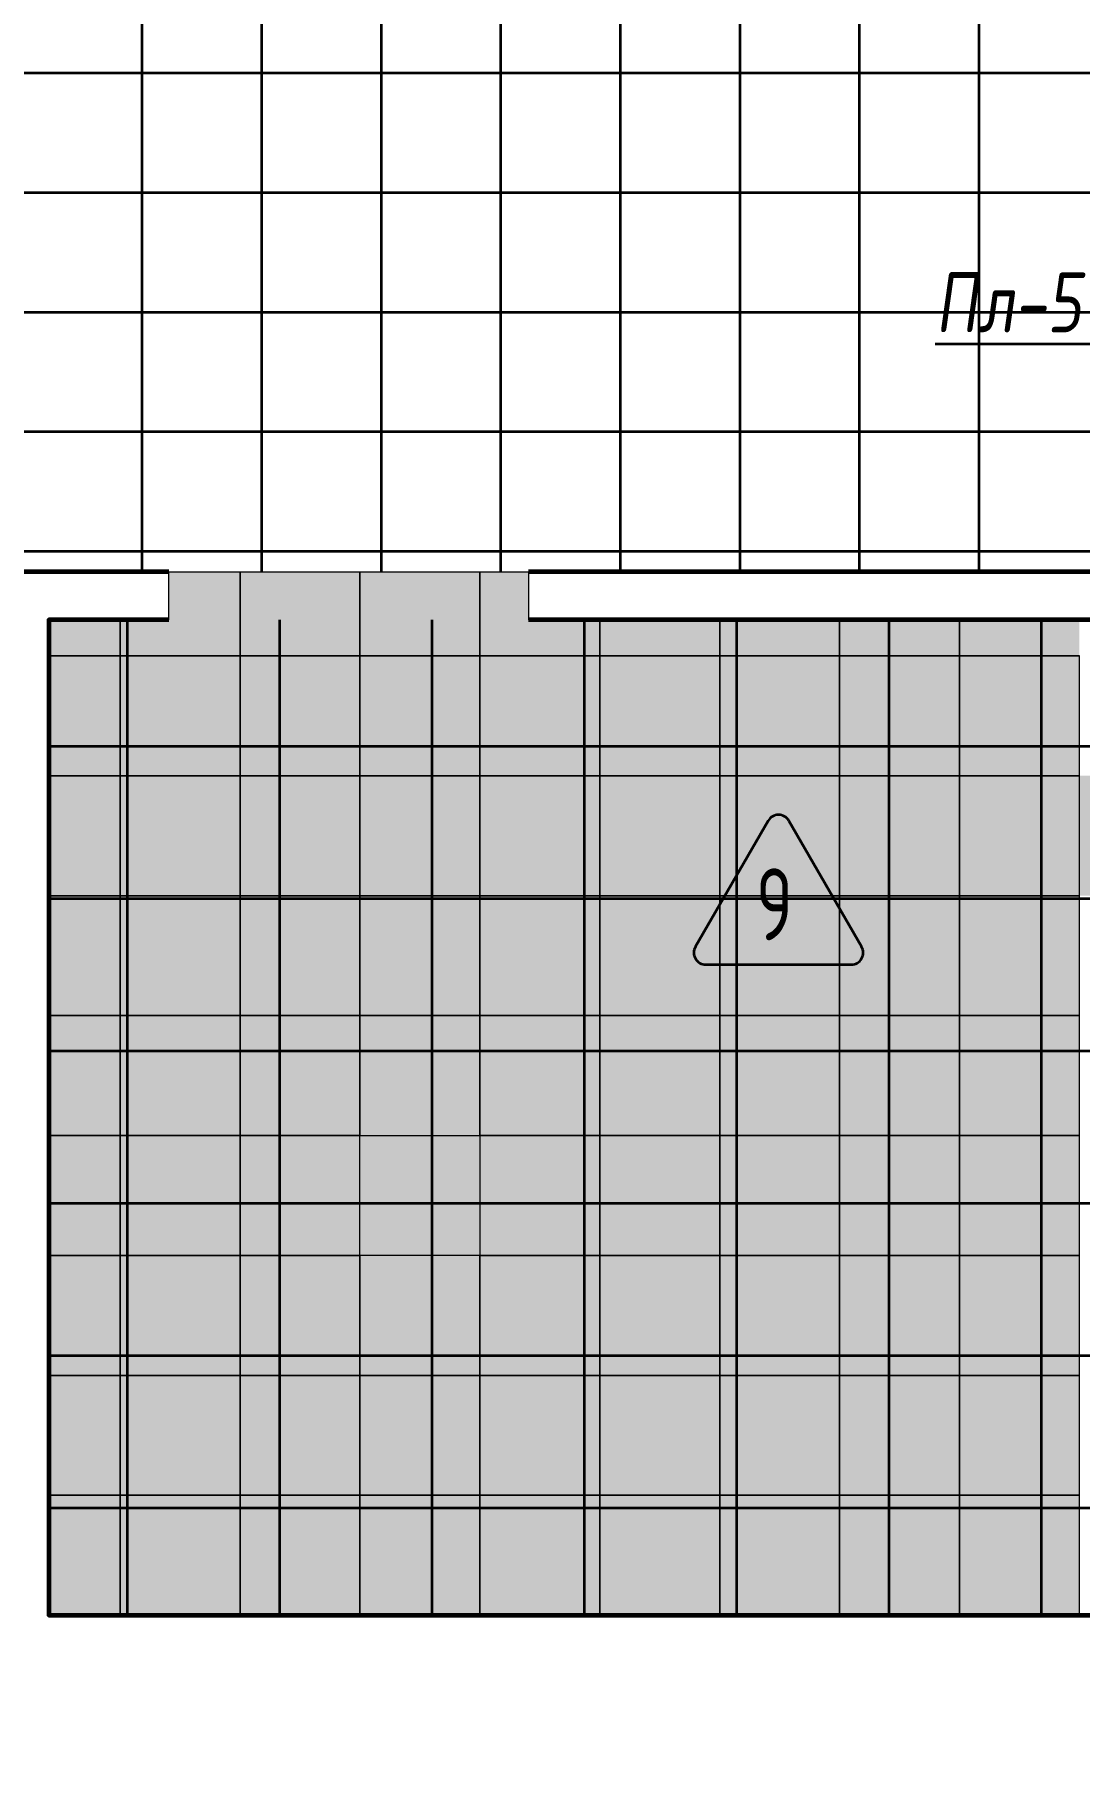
# Model space of a CAD drawing. Header units: millimetres. Extents: x -510890 to 418982, y -118257 to 141350.
# Drawn here: x 100751 to 105107, y -60263 to -53055 of the extents above; entities that cross this region are included whole.
import ezdxf
from ezdxf import colors
from ezdxf.entities.mleader import LeaderData, LeaderLine
from ezdxf.enums import TextEntityAlignment as Align
from ezdxf.math import Vec2, Vec3

# ---------------------------------------------------------------- set-up
doc = ezdxf.new("R2010")
doc.units = ezdxf.units.MM
doc.layers.add('АР_Площадь контур', color=220, linetype='Continuous', lineweight=35, plot=False)
doc.styles.add('ISOCPEUR', font='isocpeur.ttf', dxfattribs={"height": 800})
doc.styles.add('Архитект', font='isocpeur.ttf', dxfattribs={"width": 0.8, "oblique": 8})

msp = doc.modelspace()

# ---------------------------------------------------------------- hatches: boundary and pattern name
at = {"layer": 'АР_Площадь контур', "true_color": 0x000000, "transparency": 33554687}
h = msp.add_hatch(dxfattribs=at)
h.set_pattern_fill('ANSI37', color=18, scale=157, angle=45, style=0)
h.set_pattern_definition([(90, (2999.9, -126491.3), (-498.475, 0), []), (180, (2999.9, -126491.3), (-6e-14, -498.475), [])])
h.paths.add_polyline_path([(83535.1, -51325.6), (83534.8, -47911), (107140, -47911), (107139.6, -51325.6), (101482.4, -51325.6), (101482.4, -51625.6), (103757.4, -51625.6), (103757.4, -52346.8), (108607.4, -52346.8), (108607.4, -55295.6), (82192.4, -55295.6), (82192.4, -52346.8), (86997.4, -52346.8), (86997.4, -51625.6), (92889.4, -51625.6), (92889.4, -51325.6)])
h.paths.add_polyline_path([(96409.4, -51625.6), (96409.4, -51325.6), (94389.4, -51325.6), (94389.4, -51625.6)], flags=0)
h.paths.add_polyline_path([(97909.4, -51325.6), (97909.4, -51625.6), (99482.4, -51625.6), (99482.4, -51325.6)], flags=0)
at = {"layer": 'АР_Площадь контур', "lineweight": 5, "ltscale": 300, "true_color": 0x828487, "transparency": 33554687}
h = msp.add_hatch(color=252, dxfattribs=at)
h.dxf.hatch_style = 1
h.paths.add_polyline_path([(101310.8, -55495.6), (101107.4, -55495.6), (101107.4, -55645.6), (101607.4, -55645.6), (101607.4, -55295.6), (101310.8, -55295.6)])
at = {"layer": 'АР_Площадь контур', "lineweight": 5, "ltscale": 300, "true_color": 0xb8b9bc, "transparency": 33554687}
h = msp.add_hatch(color=9, dxfattribs=at)
h.dxf.hatch_style = 1
h.paths.add_polyline_path([(102107.4, -55295.6), (101607.4, -55295.6), (101607.4, -55645.6), (102107.4, -55645.6)])
h = msp.add_hatch(color=9, dxfattribs=at)
h.dxf.hatch_style = 1
h.paths.add_polyline_path([(102607.4, -55295.6), (102107.4, -55295.6), (102107.4, -55645.6), (102607.4, -55645.6)])
h = msp.add_hatch(color=9, dxfattribs=at)
h.dxf.hatch_style = 1
h.paths.add_polyline_path([(102810.8, -55295.6), (102607.4, -55295.6), (102607.4, -56145.6), (103107.4, -56145.6), (103107.4, -55495.6), (102810.8, -55495.6)])
at = {"layer": 'АР_Площадь контур', "true_color": 0x000000}
h = msp.add_hatch(dxfattribs=at)
h.set_pattern_fill('ANSI37', color=18, scale=200, angle=45)
h.set_pattern_definition([(90, (25573.3, -123332.5), (-635, 0), []), (180, (25573.3, -123332.5), (0, -635), [])])
h.paths.add_polyline_path([(108607.4, -59645.6), (100810.7, -59645.6), (100810.8, -57726.8), (100810.8, -57726.7), (100810.8, -57626.7), (100810.8, -57626.7), (100810.8, -55495.7), (108607.4, -55495.6)])
at = {"layer": 'АР_Площадь контур', "lineweight": 5, "ltscale": 300, "transparency": 33554687}
h = msp.add_hatch(color=252, dxfattribs=at)
h.dxf.hatch_style = 1
h.paths.add_polyline_path([(100810.8, -55495.6), (100810.8, -56145.6), (101107.4, -56145.6), (101107.4, -55495.6)])
h = msp.add_hatch(color=252, dxfattribs=at)
h.dxf.hatch_style = 1
h.paths.add_polyline_path([(103607.4, -55495.6), (103107.4, -55495.6), (103107.4, -55645.6), (103607.4, -55645.6)])
at = {"layer": 'АР_Площадь контур', "lineweight": 5, "ltscale": 300, "true_color": 0x828487, "transparency": 33554687}
h = msp.add_hatch(color=252, dxfattribs=at)
h.dxf.hatch_style = 1
h.paths.add_polyline_path([(104107.3, -55495.6), (103607.3, -55495.6), (103607.3, -55645.6), (104107.3, -55645.6)])
h = msp.add_hatch(color=252, dxfattribs=at)
h.dxf.hatch_style = 1
h.paths.add_polyline_path([(104607.3, -55495.6), (104107.3, -55495.6), (104107.3, -55645.6), (104607.3, -55645.6)])
h = msp.add_hatch(color=252, dxfattribs=at)
h.dxf.hatch_style = 1
h.paths.add_polyline_path([(104607.4, -55495.6), (104607.3, -55495.6), (104607.3, -55645.6), (105107.3, -55645.6), (105107.3, -55495.6)])
h = msp.add_hatch(color=252, dxfattribs=at)
h.dxf.hatch_style = 1
h.paths.add_polyline_path([(101607.4, -55645.6), (101107.4, -55645.6), (101107.4, -56145.6), (101607.4, -56145.6)])
h = msp.add_hatch(color=252, dxfattribs=at)
h.dxf.hatch_style = 1
h.paths.add_polyline_path([(102107.4, -55645.6), (101607.4, -55645.6), (101607.4, -56145.6), (102107.4, -56145.6)])
h = msp.add_hatch(color=252, dxfattribs=at)
h.dxf.hatch_style = 1
h.paths.add_polyline_path([(102607.4, -55645.6), (102107.4, -55645.6), (102107.4, -56145.6), (102607.4, -56145.6)])
at = {"layer": 'АР_Площадь контур', "lineweight": 5, "ltscale": 300, "transparency": 33554687}
h = msp.add_hatch(color=252, dxfattribs=at)
h.dxf.hatch_style = 1
h.paths.add_polyline_path([(103607.4, -55645.6), (103107.4, -55645.6), (103107.4, -56145.6), (103607.4, -56145.6)])
h = msp.add_hatch(color=252, dxfattribs=at)
h.dxf.hatch_style = 1
h.paths.add_polyline_path([(104107.4, -55645.6), (103607.4, -55645.6), (103607.4, -56145.6), (104107.4, -56145.6)])
h = msp.add_hatch(color=252, dxfattribs=at)
h.dxf.hatch_style = 1
h.paths.add_polyline_path([(104607.4, -55645.6), (104107.4, -55645.6), (104107.4, -56145.6), (104607.4, -56145.6)])
at = {"layer": 'АР_Площадь контур', "lineweight": 5, "ltscale": 300, "true_color": 0x828487, "transparency": 33554687}
h = msp.add_hatch(color=252, dxfattribs=at)
h.dxf.hatch_style = 1
h.paths.add_polyline_path([(105107.3, -55645.6), (104607.3, -55645.6), (104607.3, -56145.6), (105107.3, -56145.6)])
at = {"layer": 'АР_Площадь контур', "lineweight": 5, "ltscale": 300, "transparency": 33554687}
h = msp.add_hatch(color=252, dxfattribs=at)
h.dxf.hatch_style = 1
h.paths.add_polyline_path([(100810.8, -56145.6), (100810.8, -56645.6), (101107.4, -56645.6), (101107.4, -56145.6)])
h = msp.add_hatch(color=252, dxfattribs=at)
h.dxf.hatch_style = 1
h.paths.add_polyline_path([(101607.4, -56145.6), (101107.4, -56145.6), (101107.4, -56645.6), (101607.4, -56645.6)])
h = msp.add_hatch(color=252, dxfattribs=at)
h.dxf.hatch_style = 1
h.paths.add_polyline_path([(102107.4, -56145.6), (101607.4, -56145.6), (101607.4, -57145.6), (102107.4, -57145.6)])
at = {"layer": 'АР_Площадь контур', "lineweight": 5, "ltscale": 300, "true_color": 0x828487, "transparency": 33554687}
h = msp.add_hatch(color=252, dxfattribs=at)
h.dxf.hatch_style = 1
h.paths.add_polyline_path([(102607.4, -56145.6), (102107.4, -56145.6), (102107.4, -56645.6), (102607.4, -56645.6)])
at = {"layer": 'АР_Площадь контур', "lineweight": 5, "ltscale": 300, "true_color": 0xb8b9bc, "transparency": 33554687}
h = msp.add_hatch(color=9, dxfattribs=at)
h.dxf.hatch_style = 1
h.paths.add_polyline_path([(103107.4, -56145.6), (102607.4, -56145.6), (102607.4, -56645.6), (103107.4, -56645.6)])
h = msp.add_hatch(color=9, dxfattribs=at)
h.dxf.hatch_style = 1
h.paths.add_polyline_path([(103607.4, -56145.6), (103107.4, -56145.6), (103107.4, -56645.6), (103607.4, -56645.6)])
h = msp.add_hatch(color=9, dxfattribs=at)
h.dxf.hatch_style = 1
h.paths.add_polyline_path([(104107.4, -56145.6), (103607.4, -56145.6), (103607.4, -57145.6), (104107.4, -57145.6)])
at = {"layer": 'АР_Площадь контур', "lineweight": 5, "ltscale": 300, "transparency": 33554687}
h = msp.add_hatch(color=252, dxfattribs=at)
h.dxf.hatch_style = 1
h.paths.add_polyline_path([(104607.4, -56145.6), (104107.4, -56145.6), (104107.4, -56645.6), (104607.4, -56645.6)])
at = {"layer": 'АР_Площадь контур', "lineweight": 5, "ltscale": 300, "true_color": 0x828487, "transparency": 33554687}
h = msp.add_hatch(color=252, dxfattribs=at)
h.dxf.hatch_style = 1
h.paths.add_polyline_path([(105107.3, -56145.6), (104607.3, -56145.6), (104607.3, -56645.6), (105107.3, -56645.6)])
h = msp.add_hatch(color=252, dxfattribs=at)
h.dxf.hatch_style = 1
h.paths.add_polyline_path([(105607.3, -56145.6), (105107.3, -56145.6), (105107.3, -56645.6), (105607.3, -56645.6)])
at = {"layer": 'АР_Площадь контур', "lineweight": 5, "ltscale": 300, "true_color": 0xb8b9bc, "transparency": 33554687}
h = msp.add_hatch(color=9, dxfattribs=at)
h.dxf.hatch_style = 1
h.paths.add_polyline_path([(100810.8, -56645.6), (100810.8, -57145.6), (101107.4, -57145.6), (101107.4, -56645.6)])
h = msp.add_hatch(color=9, dxfattribs=at)
h.dxf.hatch_style = 1
h.paths.add_polyline_path([(101607.4, -56645.6), (101107.4, -56645.6), (101107.4, -57145.6), (101607.4, -57145.6)])
at = {"layer": 'АР_Площадь контур', "lineweight": 5, "ltscale": 300, "true_color": 0x828487, "transparency": 33554687}
h = msp.add_hatch(color=252, dxfattribs=at)
h.dxf.hatch_style = 1
h.paths.add_polyline_path([(102607.4, -56645.6), (102107.4, -56645.6), (102107.4, -57145.6), (102607.4, -57145.6)])
h = msp.add_hatch(color=252, dxfattribs=at)
h.dxf.hatch_style = 1
h.paths.add_polyline_path([(103107.4, -56645.6), (102607.4, -56645.6), (102607.4, -57145.6), (103107.4, -57145.6)])
h = msp.add_hatch(color=252, dxfattribs=at)
h.dxf.hatch_style = 1
h.paths.add_polyline_path([(103607.4, -56645.6), (103107.4, -56645.6), (103107.4, -57145.6), (103607.4, -57145.6)])
at = {"layer": 'АР_Площадь контур', "lineweight": 5, "ltscale": 300, "transparency": 33554687}
h = msp.add_hatch(color=252, dxfattribs=at)
h.dxf.hatch_style = 1
h.paths.add_polyline_path([(104607.4, -56645.6), (104107.4, -56645.6), (104107.4, -57145.6), (104607.4, -57145.6)])
h = msp.add_hatch(color=252, dxfattribs=at)
h.dxf.hatch_style = 1
h.paths.add_polyline_path([(105107.4, -56645.6), (104607.4, -56645.6), (104607.4, -57145.6), (105107.4, -57145.6)])
at = {"layer": 'АР_Площадь контур', "lineweight": 5, "ltscale": 300, "true_color": 0x828487, "transparency": 33554687}
h = msp.add_hatch(color=252, dxfattribs=at)
h.dxf.hatch_style = 1
h.paths.add_polyline_path([(100810.8, -57145.6), (100810.8, -58145.6), (101107.4, -58145.6), (101107.4, -57145.6)])
at = {"layer": 'АР_Площадь контур', "lineweight": 5, "ltscale": 300, "true_color": 0xb8b9bc, "transparency": 33554687}
h = msp.add_hatch(color=9, dxfattribs=at)
h.dxf.hatch_style = 1
h.paths.add_polyline_path([(101607.4, -57145.6), (101107.4, -57145.6), (101107.4, -57645.6), (101607.4, -57645.6)])
at = {"layer": 'АР_Площадь контур', "lineweight": 5, "ltscale": 300, "transparency": 33554687}
h = msp.add_hatch(color=252, dxfattribs=at)
h.dxf.hatch_style = 1
h.paths.add_polyline_path([(102107.4, -57145.6), (101607.4, -57145.6), (101607.4, -57645.6), (102107.4, -57645.6)])
h = msp.add_hatch(color=252, dxfattribs=at)
h.dxf.hatch_style = 1
h.paths.add_polyline_path([(102607.4, -57145.6), (102107.4, -57145.6), (102107.4, -57645.6), (102607.4, -57645.6)])
h = msp.add_hatch(color=252, dxfattribs=at)
h.dxf.hatch_style = 1
h.paths.add_polyline_path([(103107.4, -57145.6), (102607.4, -57145.6), (102607.4, -58145.6), (103107.4, -58145.6)])
at = {"layer": 'АР_Площадь контур', "lineweight": 5, "ltscale": 300, "true_color": 0x828487, "transparency": 33554687}
h = msp.add_hatch(color=252, dxfattribs=at)
h.dxf.hatch_style = 1
h.paths.add_polyline_path([(103607.4, -57145.6), (103107.4, -57145.6), (103107.4, -57645.6), (103607.4, -57645.6)])
at = {"layer": 'АР_Площадь контур', "lineweight": 5, "ltscale": 300, "true_color": 0xb8b9bc, "transparency": 33554687}
h = msp.add_hatch(color=9, dxfattribs=at)
h.dxf.hatch_style = 1
h.paths.add_polyline_path([(104107.4, -57145.6), (103607.4, -57145.6), (103607.4, -57645.6), (104107.4, -57645.6)])
h = msp.add_hatch(color=9, dxfattribs=at)
h.dxf.hatch_style = 1
h.paths.add_polyline_path([(104607.4, -57145.6), (104107.4, -57145.6), (104107.4, -57645.6), (104607.4, -57645.6)])
h = msp.add_hatch(color=9, dxfattribs=at)
h.dxf.hatch_style = 1
h.paths.add_polyline_path([(105107.4, -57145.6), (104607.4, -57145.6), (104607.4, -58145.6), (105107.4, -58145.6)])
at = {"layer": 'АР_Площадь контур', "lineweight": 5, "ltscale": 300, "transparency": 33554687}
h = msp.add_hatch(color=252, dxfattribs=at)
h.dxf.hatch_style = 1
h.paths.add_polyline_path([(105107.4, -57145.6), (104607.4, -57145.6)], flags=17)
h.paths.add_polyline_path([(106107.4, -58145.6), (105607.4, -58145.6)], flags=17)
h.paths.add_polyline_path([(106607.4, -57645.6), (106107.4, -57645.6), (106107.4, -58645.6), (106607.4, -58645.6)])
h.paths.add_polyline_path([(106607.4, -58645.6), (106107.4, -58645.6), (106107.4, -59145.6), (106607.4, -59145.6)])
h.paths.add_polyline_path([(107107.4, -58645.6), (106607.4, -58645.6), (106607.4, -59145.6), (107107.4, -59145.6)])
h.paths.add_polyline_path([(107107.4, -59145.6), (106607.4, -59145.6)], flags=17)
h.paths.add_polyline_path([(107607.4, -58645.6), (107107.4, -58645.6), (107107.4, -59645.6), (107607.4, -59645.6)])
h.paths.add_polyline_path([(108107.4, -60145.6), (107607.4, -60145.6)], flags=17)
at = {"layer": 'АР_Площадь контур', "lineweight": 5, "ltscale": 300, "true_color": 0xb8b9bc, "transparency": 33554687}
h = msp.add_hatch(color=9, dxfattribs=at)
h.dxf.hatch_style = 1
h.paths.add_polyline_path([(101607.4, -57645.6), (101107.4, -57645.6), (101107.4, -58145.6), (101607.4, -58145.6)])
h = msp.add_hatch(color=9, dxfattribs=at)
h.dxf.hatch_style = 1
h.paths.add_polyline_path([(102107.4, -57645.6), (101607.4, -57645.6), (101607.4, -58145.6), (102107.4, -58145.6)])
h = msp.add_hatch(color=9, dxfattribs=at)
h.dxf.hatch_style = 1
h.paths.add_polyline_path([(102607.4, -57645.6), (102107.4, -57645.6), (102107.4, -58145.6), (102607.4, -58145.6)])
at = {"layer": 'АР_Площадь контур', "lineweight": 5, "ltscale": 300, "true_color": 0x828487, "transparency": 33554687}
h = msp.add_hatch(color=252, dxfattribs=at)
h.dxf.hatch_style = 1
h.paths.add_polyline_path([(103607.4, -57645.6), (103107.4, -57645.6), (103107.4, -58145.6), (103607.4, -58145.6)])
h = msp.add_hatch(color=252, dxfattribs=at)
h.dxf.hatch_style = 1
h.paths.add_polyline_path([(104107.4, -57645.6), (103607.4, -57645.6), (103607.4, -58145.6), (104107.4, -58145.6)])
h = msp.add_hatch(color=252, dxfattribs=at)
h.dxf.hatch_style = 1
h.paths.add_polyline_path([(104607.4, -57645.6), (104107.4, -57645.6), (104107.4, -58145.6), (104607.4, -58145.6)])
h = msp.add_hatch(color=252, dxfattribs=at)
h.dxf.hatch_style = 1
h.paths.add_polyline_path([(100810.8, -58145.6), (100810.8, -58645.6), (101107.4, -58645.6), (101107.4, -58145.6)])
h = msp.add_hatch(color=252, dxfattribs=at)
h.dxf.hatch_style = 1
h.paths.add_polyline_path([(102107.4, -58145.6), (101107.4, -58145.6), (101107.4, -58645.6), (102107.4, -58645.6)])
at = {"layer": 'АР_Площадь контур', "lineweight": 5, "ltscale": 300, "true_color": 0xb8b9bc, "transparency": 33554687}
h = msp.add_hatch(color=9, dxfattribs=at)
h.dxf.hatch_style = 1
h.paths.add_polyline_path([(102607.4, -58145.6), (102107.4, -58145.6), (102107.4, -58645.6), (102607.4, -58645.6)])
at = {"layer": 'АР_Площадь контур', "lineweight": 5, "ltscale": 300, "transparency": 33554687}
h = msp.add_hatch(color=252, dxfattribs=at)
h.dxf.hatch_style = 1
h.paths.add_polyline_path([(103107.4, -58145.6), (102607.4, -58145.6), (102607.4, -58645.6), (103107.4, -58645.6)])
h = msp.add_hatch(color=252, dxfattribs=at)
h.dxf.hatch_style = 1
h.paths.add_polyline_path([(103607.4, -58145.6), (103107.4, -58145.6), (103107.4, -58645.6), (103607.4, -58645.6)])
h = msp.add_hatch(color=252, dxfattribs=at)
h.dxf.hatch_style = 1
h.paths.add_polyline_path([(104107.4, -58145.6), (103607.4, -58145.6), (103607.4, -59145.6), (104107.4, -59145.6)])
at = {"layer": 'АР_Площадь контур', "lineweight": 5, "ltscale": 300, "true_color": 0x828487, "transparency": 33554687}
h = msp.add_hatch(color=252, dxfattribs=at)
h.dxf.hatch_style = 1
h.paths.add_polyline_path([(104607.4, -58145.6), (104107.4, -58145.6), (104107.4, -58645.6), (104607.4, -58645.6)])
at = {"layer": 'АР_Площадь контур', "lineweight": 5, "ltscale": 300, "true_color": 0xb8b9bc, "transparency": 33554687}
h = msp.add_hatch(color=9, dxfattribs=at)
h.dxf.hatch_style = 1
h.paths.add_polyline_path([(105107.4, -58145.6), (104607.4, -58145.6), (104607.4, -58645.6), (105107.4, -58645.6)])
at = {"layer": 'АР_Площадь контур', "lineweight": 5, "ltscale": 300, "transparency": 33554687}
h = msp.add_hatch(color=252, dxfattribs=at)
h.dxf.hatch_style = 1
h.paths.add_polyline_path([(100810.8, -58645.6), (100810.8, -59145.6), (101107.4, -59145.6), (101107.4, -58645.6)])
h = msp.add_hatch(color=252, dxfattribs=at)
h.dxf.hatch_style = 1
h.paths.add_polyline_path([(101607.4, -58645.6), (101107.4, -58645.6), (101107.4, -59645.6), (101607.4, -59645.6)])
at = {"layer": 'АР_Площадь контур', "lineweight": 5, "ltscale": 300, "true_color": 0x828487, "transparency": 33554687}
h = msp.add_hatch(color=252, dxfattribs=at)
h.dxf.hatch_style = 1
h.paths.add_polyline_path([(102107.4, -58698.1), (102107.4, -58645.6), (101771.3, -58645.6), (101607.4, -58645.6), (101607.4, -59145.6), (102107.4, -59145.6)])
at = {"layer": 'АР_Площадь контур', "lineweight": 5, "ltscale": 300, "true_color": 0xb8b9bc, "transparency": 33554687}
h = msp.add_hatch(color=9, dxfattribs=at)
h.dxf.hatch_style = 1
h.paths.add_polyline_path([(102607.4, -58645.6), (102107.4, -58645.6), (102107.4, -59145.6), (102607.4, -59145.6)])
h = msp.add_hatch(color=9, dxfattribs=at)
h.dxf.hatch_style = 1
h.paths.add_polyline_path([(103107.4, -58645.6), (102607.4, -58645.6), (102607.4, -59145.6), (103107.4, -59145.6)])
h = msp.add_hatch(color=9, dxfattribs=at)
h.dxf.hatch_style = 1
h.paths.add_polyline_path([(103607.4, -58645.6), (103107.4, -58645.6), (103107.4, -59145.6), (103607.4, -59145.6)])
at = {"layer": 'АР_Площадь контур', "lineweight": 5, "ltscale": 300, "true_color": 0x828487, "transparency": 33554687}
h = msp.add_hatch(color=252, dxfattribs=at)
h.dxf.hatch_style = 1
h.paths.add_polyline_path([(104607.4, -58645.6), (104107.4, -58645.6), (104107.4, -59145.6), (104607.4, -59145.6)])
h = msp.add_hatch(color=252, dxfattribs=at)
h.dxf.hatch_style = 1
h.paths.add_polyline_path([(105107.4, -58645.6), (104607.4, -58645.6), (104607.4, -59145.6), (105107.4, -59145.6)])
at = {"layer": 'АР_Площадь контур', "lineweight": 5, "ltscale": 300, "true_color": 0xc7c8ca, "transparency": 33554687}
h = msp.add_hatch(color=9, dxfattribs=at)
h.dxf.hatch_style = 1
h.paths.add_polyline_path([(100810.8, -59145.6), (100810.8, -59645.6), (101107.4, -59645.6), (101107.4, -59145.6)])
at = {"layer": 'АР_Площадь контур', "lineweight": 5, "ltscale": 300, "true_color": 0x828487, "transparency": 33554687}
h = msp.add_hatch(color=252, dxfattribs=at)
h.dxf.hatch_style = 1
h.paths.add_polyline_path([(102107.4, -59145.6), (101607.4, -59145.6), (101607.4, -59645.6), (102107.4, -59645.6)])
h = msp.add_hatch(color=252, dxfattribs=at)
h.dxf.hatch_style = 1
h.paths.add_polyline_path([(103107.4, -59145.6), (102107.4, -59145.6), (102107.4, -59645.6), (103107.4, -59645.6)])
at = {"layer": 'АР_Площадь контур', "lineweight": 5, "ltscale": 300, "true_color": 0xb8b9bc, "transparency": 33554687}
h = msp.add_hatch(color=9, dxfattribs=at)
h.dxf.hatch_style = 1
h.paths.add_polyline_path([(103607.4, -59145.6), (103107.4, -59145.6), (103107.4, -59645.6), (103607.4, -59645.6)])
at = {"layer": 'АР_Площадь контур', "lineweight": 5, "ltscale": 300, "transparency": 33554687}
h = msp.add_hatch(color=252, dxfattribs=at)
h.dxf.hatch_style = 1
h.paths.add_polyline_path([(104107.4, -59145.6), (103607.4, -59145.6), (103607.4, -59645.6), (104107.4, -59645.6)])
h = msp.add_hatch(color=252, dxfattribs=at)
h.dxf.hatch_style = 1
h.paths.add_polyline_path([(105107.4, -59145.6), (104107.4, -59145.6), (104107.4, -59645.6), (105107.4, -59645.6)])

# ---------------------------------------------------------------- linework, layer by layer
at = {"layer": 'АР_Площадь контур', "lineweight": 60}
for points in [[(108607.4, -54508.2), (108607.4, -55295.6), (102810.8, -55295.6)], [(101310.8, -55495.6), (100810.8, -55495.6), (100810.8, -59645.6), (108607.4, -59645.6), (108607.4, -55495.6), (102810.8, -55495.6)]]:
    msp.add_lwpolyline(points, dxfattribs=at)
msp.add_lwpolyline([(101310.8, -55295.6), (97909.4, -55295.6), (97909.4, -55495.6), (100690.7, -55495.6), (100690.7, -59645.6), (97429.4, -59645.6), (97429.4, -59845.6), (99672.1, -59845.6), (99672.1, -60245.6, -0.909387), (91161.9, -60245.6), (91161.9, -59845.6), (93405.4, -59845.6), (93405.4, -59645.6), (90452.4, -59645.6), (90452.4, -55495.6), (92889.4, -55495.6), (92889.4, -55295.6), (87192.4, -55295.6)], format="xyb", dxfattribs=at)
at = {"layer": 'АР_Площадь контур', "lineweight": 5, "ltscale": 300}
msp.add_lwpolyline([(108607.4, -59645.6), (100810.8, -59645.6), (100810.8, -55495.6), (101310.8, -55495.6), (101310.8, -55295.6), (102810.8, -55295.6), (102810.8, -55495.6), (108607.4, -55495.6)], close=True, dxfattribs=at)
for points in [[(101607.4, -55645.6), (101607.4, -55295.6)], [(101607.4, -55295.6), (101607.4, -55645.6), (102107.4, -55645.6)], [(102107.4, -55645.6), (102107.4, -55295.6)], [(102107.4, -55295.6), (102107.4, -55645.6), (102607.4, -55645.6)], [(102607.4, -55645.6), (102607.4, -55295.6)], [(102607.4, -55295.6), (102607.4, -55645.6), (103107.4, -55645.6)], [(101107.4, -55645.6), (101107.4, -55495.6)], [(101107.4, -55495.6), (101107.4, -55645.6), (101607.4, -55645.6)], [(103107.4, -55645.6), (103107.4, -55495.6)], [(103107.4, -55495.6), (103107.4, -55645.6), (103607.4, -55645.6)], [(103607.4, -55645.6), (103607.4, -55495.6)], [(103607.4, -55495.6), (103607.4, -55645.6), (104107.4, -55645.6)], [(104107.4, -55645.6), (104107.4, -55495.6)], [(104107.4, -55495.6), (104107.4, -55645.6), (104607.4, -55645.6)], [(104607.4, -55645.6), (104607.4, -55495.6)], [(104607.4, -55495.6), (104607.4, -55645.6), (105107.4, -55645.6)], [(101107.4, -56145.6), (101107.4, -55645.6), (100810.8, -55645.6)], [(100810.8, -55645.6), (101107.4, -55645.6)], [(101607.4, -56145.6), (101607.4, -55645.6), (101107.4, -55645.6), (101107.4, -56145.6), (101607.4, -56145.6)], [(102107.4, -56145.6), (102107.4, -55645.6), (101607.4, -55645.6), (101607.4, -56145.6), (102107.4, -56145.6)], [(102607.4, -56145.6), (102607.4, -55645.6), (102107.4, -55645.6), (102107.4, -56145.6), (102607.4, -56145.6)], [(103107.4, -56145.6), (103107.4, -55645.6), (102607.4, -55645.6), (102607.4, -56145.6), (103107.4, -56145.6)], [(103607.4, -56145.6), (103607.4, -55645.6), (103107.4, -55645.6), (103107.4, -56145.6), (103607.4, -56145.6)], [(104107.4, -56145.6), (104107.4, -55645.6), (103607.4, -55645.6), (103607.4, -56145.6), (104107.4, -56145.6)], [(104607.4, -56145.6), (104607.4, -55645.6), (104107.4, -55645.6), (104107.4, -56145.6), (104607.4, -56145.6)], [(105107.4, -56145.6), (105107.4, -55645.6), (104607.4, -55645.6), (104607.4, -56145.6), (105107.4, -56145.6)], [(101107.4, -56645.6), (101107.4, -56145.6), (100810.8, -56145.6)], [(100810.8, -56145.6), (101107.4, -56145.6)], [(101607.4, -56645.6), (101607.4, -56145.6), (101107.4, -56145.6), (101107.4, -56645.6), (101607.4, -56645.6)], [(102107.4, -56645.6), (102107.4, -56145.6), (101607.4, -56145.6), (101607.4, -56645.6), (102107.4, -56645.6)], [(102607.4, -56645.6), (102607.4, -56145.6), (102107.4, -56145.6), (102107.4, -56645.6), (102607.4, -56645.6)], [(103107.4, -56645.6), (103107.4, -56145.6), (102607.4, -56145.6), (102607.4, -56645.6), (103107.4, -56645.6)], [(103607.4, -56645.6), (103607.4, -56145.6), (103107.4, -56145.6), (103107.4, -56645.6), (103607.4, -56645.6)], [(104107.4, -56645.6), (104107.4, -56145.6), (103607.4, -56145.6), (103607.4, -56645.6), (104107.4, -56645.6)], [(104607.4, -56645.6), (104607.4, -56145.6), (104107.4, -56145.6), (104107.4, -56645.6), (104607.4, -56645.6)], [(105107.4, -56645.6), (105107.4, -56145.6), (104607.4, -56145.6), (104607.4, -56645.6), (105107.4, -56645.6)], [(101107.4, -57145.6), (101107.4, -56645.6), (100810.8, -56645.6)], [(100810.8, -56645.6), (101107.4, -56645.6)], [(101607.4, -57145.6), (101607.4, -56645.6), (101107.4, -56645.6), (101107.4, -57145.6), (101607.4, -57145.6)], [(102107.4, -57145.6), (102107.4, -56645.6), (101607.4, -56645.6), (101607.4, -57145.6), (102107.4, -57145.6)], [(102607.4, -57145.6), (102607.4, -56645.6), (102107.4, -56645.6), (102107.4, -57145.6), (102607.4, -57145.6)], [(103107.4, -57145.6), (103107.4, -56645.6), (102607.4, -56645.6), (102607.4, -57145.6), (103107.4, -57145.6)], [(103607.4, -57145.6), (103607.4, -56645.6), (103107.4, -56645.6), (103107.4, -57145.6), (103607.4, -57145.6)], [(104107.4, -57145.6), (104107.4, -56645.6), (103607.4, -56645.6), (103607.4, -57145.6), (104107.4, -57145.6)], [(104607.4, -57145.6), (104607.4, -56645.6), (104107.4, -56645.6), (104107.4, -57145.6), (104607.4, -57145.6)], [(105107.4, -57145.6), (105107.4, -56645.6), (104607.4, -56645.6), (104607.4, -57145.6), (105107.4, -57145.6)], [(101107.4, -57645.6), (101107.4, -57145.6), (100810.8, -57145.6)], [(100810.8, -57145.6), (101107.4, -57145.6)], [(101607.4, -57645.6), (101607.4, -57145.6), (101107.4, -57145.6), (101107.4, -57645.6), (101607.4, -57645.6)], [(102107.4, -57645.6), (102107.4, -57145.6), (101607.4, -57145.6), (101607.4, -57645.6), (102107.4, -57645.6)], [(102607.4, -57645.6), (102607.4, -57145.6), (102107.4, -57145.6), (102107.4, -57645.6), (102607.4, -57645.6)], [(103107.4, -57645.6), (103107.4, -57145.6), (102607.4, -57145.6), (102607.4, -57645.6), (103107.4, -57645.6)], [(103607.4, -57645.6), (103607.4, -57145.6), (103107.4, -57145.6), (103107.4, -57645.6), (103607.4, -57645.6)], [(104107.4, -57645.6), (104107.4, -57145.6), (103607.4, -57145.6), (103607.4, -57645.6), (104107.4, -57645.6)], [(104607.4, -57645.6), (104607.4, -57145.6), (104107.4, -57145.6), (104107.4, -57645.6), (104607.4, -57645.6)], [(105107.4, -57645.6), (105107.4, -57145.6), (104607.4, -57145.6), (104607.4, -57645.6), (105107.4, -57645.6)], [(101107.4, -58145.6), (101107.4, -57645.6), (100810.8, -57645.6)], [(100810.8, -57645.6), (101107.4, -57645.6)], [(101607.4, -58145.6), (101607.4, -57645.6), (101107.4, -57645.6), (101107.4, -58145.6), (101607.4, -58145.6)], [(102107.4, -58145.6), (102107.4, -57645.6), (101607.4, -57645.6), (101607.4, -58145.6), (102107.4, -58145.6)], [(103107.4, -58145.6), (103107.4, -57645.6), (102607.4, -57645.6), (102607.4, -58145.6), (103107.4, -58145.6)], [(103607.4, -58145.6), (103607.4, -57645.6), (103107.4, -57645.6), (103107.4, -58145.6), (103607.4, -58145.6)], [(104107.4, -58145.6), (104107.4, -57645.6), (103607.4, -57645.6), (103607.4, -58145.6), (104107.4, -58145.6)], [(104607.4, -58145.6), (104607.4, -57645.6), (104107.4, -57645.6), (104107.4, -58145.6), (104607.4, -58145.6)], [(105107.4, -58145.6), (105107.4, -57645.6), (104607.4, -57645.6), (104607.4, -58145.6), (105107.4, -58145.6)], [(101107.4, -58645.6), (101107.4, -58145.6), (100810.8, -58145.6)], [(100810.8, -58145.6), (101107.4, -58145.6)], [(101607.4, -58645.6), (101607.4, -58145.6), (101107.4, -58145.6), (101107.4, -58645.6), (101607.4, -58645.6)], [(102107.4, -58645.6), (102107.4, -58145.6), (101607.4, -58145.6), (101607.4, -58645.6), (102107.4, -58645.6)], [(102607.4, -58645.6), (102607.4, -58145.6), (102107.4, -58145.6), (102107.4, -58645.6), (102607.4, -58645.6)], [(103107.4, -58645.6), (103107.4, -58145.6), (102607.4, -58145.6), (102607.4, -58645.6), (103107.4, -58645.6)], [(103607.4, -58645.6), (103607.4, -58145.6), (103107.4, -58145.6), (103107.4, -58645.6), (103607.4, -58645.6)], [(104107.4, -58645.6), (104107.4, -58145.6), (103607.4, -58145.6), (103607.4, -58645.6), (104107.4, -58645.6)], [(104607.4, -58645.6), (104607.4, -58145.6), (104107.4, -58145.6), (104107.4, -58645.6), (104607.4, -58645.6)], [(105107.4, -58645.6), (105107.4, -58145.6), (104607.4, -58145.6), (104607.4, -58645.6), (105107.4, -58645.6)], [(101107.4, -59145.6), (101107.4, -58645.6), (100810.8, -58645.6)], [(100810.8, -58645.6), (101107.4, -58645.6)], [(101607.4, -59145.6), (101607.4, -58645.6), (101107.4, -58645.6), (101107.4, -59145.6), (101607.4, -59145.6)], [(102107.4, -59145.6), (102107.4, -58645.6), (101607.4, -58645.6), (101607.4, -59145.6), (102107.4, -59145.6)], [(102607.4, -59145.6), (102607.4, -58645.6), (102107.4, -58645.6), (102107.4, -59145.6), (102607.4, -59145.6)], [(103107.4, -59145.6), (103107.4, -58645.6), (102607.4, -58645.6), (102607.4, -59145.6), (103107.4, -59145.6)], [(103607.4, -59145.6), (103607.4, -58645.6), (103107.4, -58645.6), (103107.4, -59145.6), (103607.4, -59145.6)], [(104107.4, -59145.6), (104107.4, -58645.6), (103607.4, -58645.6), (103607.4, -59145.6), (104107.4, -59145.6)], [(104607.4, -59145.6), (104607.4, -58645.6), (104107.4, -58645.6), (104107.4, -59145.6), (104607.4, -59145.6)], [(105107.4, -59145.6), (105107.4, -58645.6), (104607.4, -58645.6), (104607.4, -59145.6), (105107.4, -59145.6)], [(101107.4, -59645.6), (101107.4, -59145.6), (100810.8, -59145.6)], [(100810.8, -59145.6), (101107.4, -59145.6)], [(101607.4, -59645.6), (101607.4, -59145.6), (101107.4, -59145.6), (101107.4, -59645.6), (101607.4, -59645.6)], [(102107.4, -59645.6), (102107.4, -59145.6), (101607.4, -59145.6), (101607.4, -59645.6), (102107.4, -59645.6)], [(102607.4, -59645.6), (102607.4, -59145.6), (102107.4, -59145.6), (102107.4, -59645.6), (102607.4, -59645.6)], [(103107.4, -59645.6), (103107.4, -59145.6), (102607.4, -59145.6), (102607.4, -59645.6), (103107.4, -59645.6)], [(103607.4, -59645.6), (103607.4, -59145.6), (103107.4, -59145.6), (103107.4, -59645.6), (103607.4, -59645.6)], [(104107.4, -59645.6), (104107.4, -59145.6), (103607.4, -59145.6), (103607.4, -59645.6), (104107.4, -59645.6)], [(104107.4, -59645.6), (104107.4, -59145.6), (103607.4, -59145.6), (103607.4, -59645.6), (104107.4, -59645.6)], [(104607.4, -59645.6), (104607.4, -59145.6), (104107.4, -59145.6), (104107.4, -59645.6), (104607.4, -59645.6)], [(105107.4, -59645.6), (105107.4, -59145.6), (104607.4, -59145.6), (104607.4, -59645.6), (105107.4, -59645.6)], [(100810.8, -59645.6), (101107.4, -59645.6)]]:
    msp.add_lwpolyline(points, dxfattribs=at)
at = {"layer": 'АР_Площадь контур', "linetype": 'Continuous'}
msp.add_lwpolyline([(103549.6, -56933), (104155.9, -56933, 0.577349), (104199.2, -56858), (103896, -56333, 0.577354), (103809.4, -56333), (103506.3, -56858, 0.577349), (103549.6, -56933, 0.000002)], format="xyb", dxfattribs=at)

# ---------------------------------------------------------------- texts
at = {"layer": 'АР_Площадь контур', "linetype": 'Continuous', "style": 'ISOCPEUR', "width": 0.7}
msp.add_text('9', height=300, dxfattribs=at).set_placement((103836.1, -56831.3), align=Align.CENTER)

# ---------------------------------------------------------------- leaders
at = {"layer": 'АР_Площадь контур'}
ml = msp.add_multileader_mtext('Standard', dxfattribs=at)
ml.set_content('Пл-5', color=256, style='Архитект')
ml.set_leader_properties(color=256, linetype='ByLayer', lineweight=-1)
ml.build(insert=Vec2(0, 0))
ml.multileader.update_dxf_attribs({"text_left_attachment_type": 6, "text_right_attachment_type": 6, "dogleg_length": 25, "arrow_head_size": 200})
ctx = ml.context
ctx.base_point, ctx.char_height, ctx.arrow_head_size, ctx.landing_gap_size, ctx.plane_origin = Vec3(98258.7, -54346.6), 250, 200, 100, Vec3(84758, -55086)
ctx.left_attachment, ctx.right_attachment = 6, 6
notes = []
notes.append((ctx, [(0, (1, 1, 0), (99093.9, -54346.6), (-1, 0), 25, [(1, [(99929.5, -55295.6)], 0, [])])]))
ctx.mtext.insert, ctx.mtext.width, ctx.mtext.defined_height, ctx.mtext.line_spacing_style, ctx.mtext.flow_direction = Vec3(98358.7, -54046.6), 3549.472, 1007.6, 2, 5
ml = msp.add_multileader_mtext('Standard', dxfattribs=at)
ml.set_content('Пл-5', color=256, style='Архитект')
ml.set_leader_properties(color=256, linetype='ByLayer', lineweight=-1)
ml.build(insert=Vec2(0, 0))
ml.multileader.update_dxf_attribs({"text_left_attachment_type": 6, "text_right_attachment_type": 6, "dogleg_length": 25, "arrow_head_size": 200})
ctx = ml.context
ctx.base_point, ctx.char_height, ctx.arrow_head_size, ctx.landing_gap_size, ctx.plane_origin = Vec3(104405.7, -54346.6), 250, 200, 100, Vec3(90905.1, -55086)
ctx.left_attachment, ctx.right_attachment = 6, 6
notes.append((ctx, [(0, (1, 1, 0), (105241, -54346.6), (-1, 0), 25, [(1, [(106076.5, -55295.6)], 0, [])])]))
ctx.mtext.insert, ctx.mtext.width, ctx.mtext.defined_height, ctx.mtext.line_spacing_style, ctx.mtext.flow_direction = Vec3(104505.7, -54046.6), 3549.472, 1007.6, 2, 5
for ctx, leaders in notes:
    for number, flags, end, landing, length, lines in leaders:
        leader = LeaderData()
        leader.index, (leader.has_last_leader_line, leader.has_dogleg_vector, leader.attachment_direction) = number, flags
        leader.last_leader_point, leader.dogleg_vector, leader.dogleg_length = Vec3(end), Vec3(landing), length
        for number, points, colour, breaks in lines:
            line = LeaderLine()
            line.index, line.vertices, line.color, line.breaks = number, Vec3.list(points), colors.encode_raw_color(colour), breaks
            leader.lines.append(line)
        ctx.leaders.append(leader)

doc.saveas('drawing.dxf')
